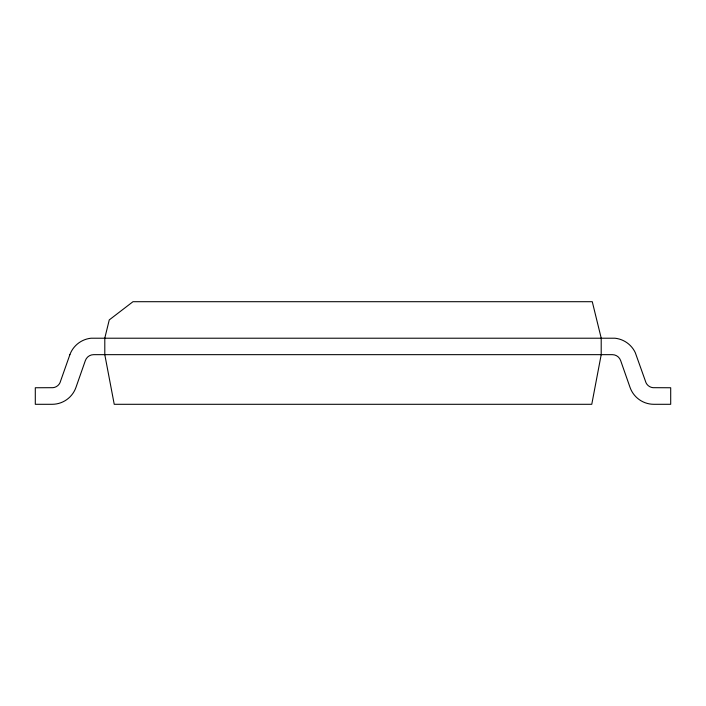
<?xml version="1.0" encoding="UTF-8"?>
<svg xmlns="http://www.w3.org/2000/svg" width="706" height="706" viewBox="0 0 706 706"><rect width="100%" height="100%" fill="white"/><g stroke="black" fill="none" stroke-linecap="round" stroke-linejoin="round"><path stroke-width="1.06" d="M601.203 354.659L591.769 404.3L114.231 404.3L104.797 354.659L104.797 338.103L109.262 319.906L132.993 301.7L592.272 301.7L601.203 338.103L601.203 354.659M69.885 354.677L59.984 382.758A8.71 8.71 0 0 1 53.003 387.682L35.3 387.753L35.3 404.3L52.112 404.3A25.284 25.284 0 0 0 75.93 387.488L85.364 360.545A8.79 8.79 0 0 1 93.66 354.659L612.34 354.659A8.79 8.79 0 0 1 620.636 360.545L630.07 387.488A25.284 25.284 0 0 0 653.888 404.3L670.7 404.3L670.7 387.753L652.997 387.682A8.71 8.71 0 0 1 646.016 382.758L635.285 352.656A25.363 25.363 0 0 0 614.944 338.218L91.056 338.218A25.363 25.363 0 0 0 70.715 352.656L69.885 354.677"/></g></svg>
